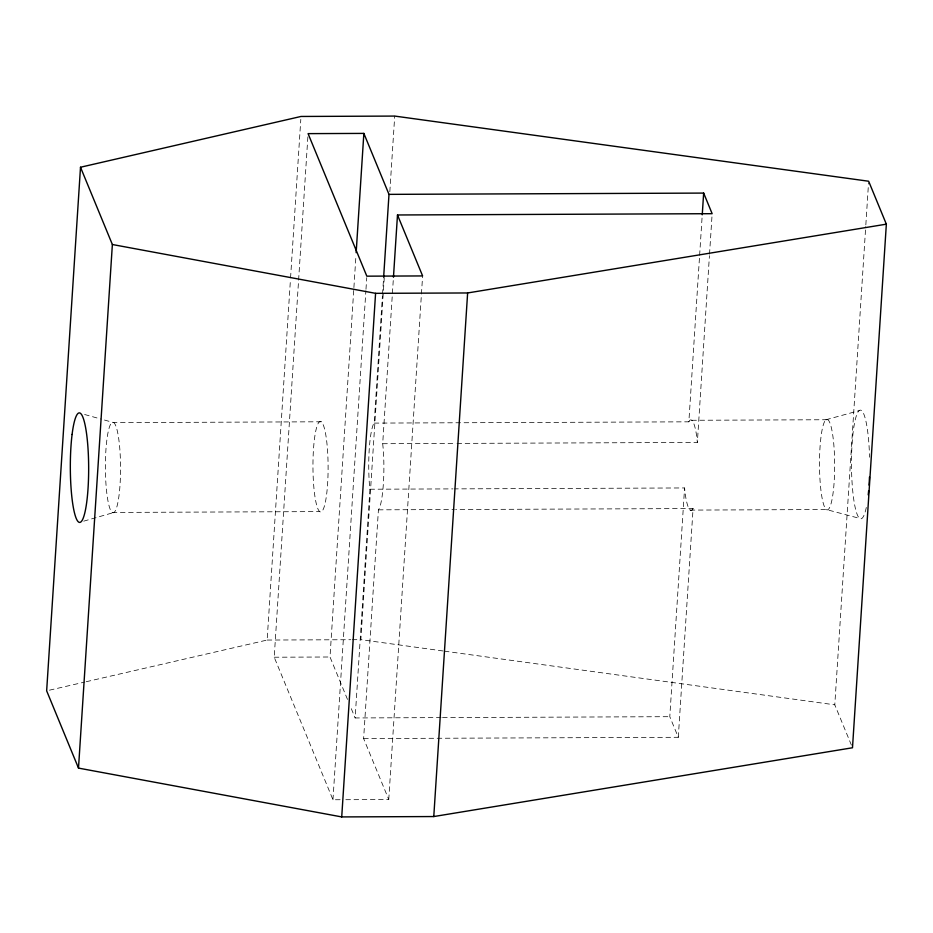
<?xml version="1.0" encoding="UTF-8"?>
<svg xmlns="http://www.w3.org/2000/svg" width="933" height="933" viewBox="0 0 933 933"><rect width="100%" height="100%" fill="white"/><g stroke="black" fill="none" stroke-linecap="round" stroke-linejoin="round"><path stroke-width="0.7" stroke-dasharray="4.67 3.5" d="M86.221 681.72L267.141 640.05L290.466 279.352M290.56 277.894L300.811 119.366M340.125 799.733L332.964 799.756L274.209 657.217L307.983 135.087M347.484 699.4L330.002 656.995L353.805 289.032M353.899 287.574L355.963 255.572M332.964 799.756L365.888 290.711M365.981 289.253L366.739 277.626M441.087 717.605L355.135 717.955L369.923 489.23L369.386 483.947A45.274 7.581 89.8 0 1 373.223 424.702L374.203 423.104L382.437 295.703M382.53 294.257L383.661 276.891M442.977 650.954L360.861 639.665L384.279 277.521M389.831 191.708L394.717 116.077M345.84 799.709L388.758 799.534L363.625 738.563L378.425 509.838L379.404 508.228A45.274 7.581 89.8 0 0 383.23 448.995L382.693 443.711L393.364 278.675M388.758 799.534L422.614 275.935M363.625 738.563L678.291 737.292L669.789 716.684L684.589 487.947L454.418 488.88M374.203 423.104L688.857 421.821L699.528 256.785M699.622 255.339L702.152 216.246M678.291 737.292L693.079 508.555L455.631 509.523M456.995 443.408L697.359 442.429L709.43 255.677M709.523 254.231L712.054 215.138M851.386 745.07L834.79 704.823L865.742 226.322M865.836 224.865L868.553 182.693M688.857 421.821L689.779 420.328A45.274 7.581 89.8 0 1 696.858 437.495L697.359 442.429M693.079 508.555L692.158 510.048A45.274 7.581 89.8 0 1 685.079 492.881L684.589 487.947M83.725 521.162L114.176 512.404M825.903 419.768L859.141 410.66M49.472 690.175L84.81 682.046M321.302 421.786A45.274 7.581 89.8 0 0 313.36 480.46A45.274 7.581 89.8 0 0 325.792 499.96A45.274 7.581 89.8 0 0 323.226 424.807L321.302 421.786L113.768 422.637L102.665 419.535M691.75 420.282L827.886 419.733M382.693 443.711L455.537 443.408M369.923 489.23L452.96 488.892M378.425 509.838L454.173 509.523M112.193 512.439A45.274 7.581 89.8 0 0 119.902 450.068A45.274 7.581 89.8 0 0 106.84 440.108A45.274 7.581 89.8 0 0 112.193 512.439L319.739 511.599M690.187 510.094L826.311 509.535L859.631 518.386M267.141 640.05L350.773 639.711M352.207 639.7L360.861 639.665M274.209 657.217L330.002 656.995M442.545 717.605L669.789 716.684M444.411 651.152L834.79 704.823M84.623 414.497L101.277 419.15M351.309 708.683L355.135 717.955M866.302 507.47A54.324 9.097 89.8 0 1 852.622 489.755A54.324 9.097 89.8 0 1 857.602 412.748A54.324 9.097 89.8 0 1 869.556 457.217M820.958 437.204A45.274 7.581 89.8 0 0 826.311 509.535A45.274 7.581 89.8 0 0 834.02 447.152A45.274 7.581 89.8 0 0 820.958 437.204"/><path stroke-width="1.4" d="M80.506 167.24L46.65 690.828L78.5 768.104L341.723 816.923L433.775 816.55L852.494 747.765L886.35 224.165L868.658 181.235L394.717 116.077L300.997 116.462L80.506 167.24L112.368 244.516L78.5 768.104M356.149 252.668L363.858 133.407L308.077 133.629L366.832 276.168L422.614 275.935L397.493 214.975L712.147 213.692L703.657 193.084L388.991 194.367L363.858 133.407M341.723 816.923L375.579 293.335L112.368 244.516M383.661 276.891L388.991 194.367M393.458 277.229L397.493 214.975M433.775 816.55L467.631 292.962L886.35 224.165M702.246 214.8L703.657 193.084M375.579 293.335L467.631 292.962M869.474 476.985A54.324 9.097 89.8 0 1 869.066 485.102M868.635 490.793A54.324 9.097 89.8 0 1 868.226 494.852M72.086 434.486A54.779 9.167 89.8 0 0 78.559 522.014A54.779 9.167 89.8 0 0 87.877 446.534A54.779 9.167 89.8 0 0 72.086 434.486"/></g></svg>
